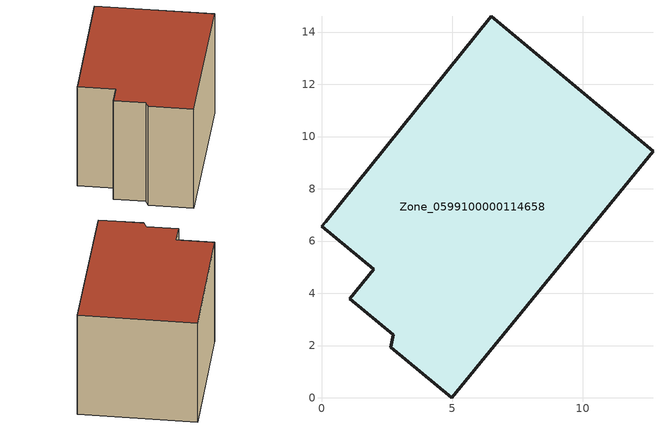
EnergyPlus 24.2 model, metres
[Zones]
Zone_0599100000114658
 floor ground (C_G): 4.98,0 2.65,1.94 2.75,2.41 1.09,3.8 1.99,4.92 0,6.57 0.16,6.74 6.5,14.61 12.69,9.45 z0
 wall outside (C_F): 1.09,3.8 2.75,2.41 2.65,1.94 4.98,0 12.69,9.45 6.5,14.61 0.16,6.74 0,6.57 1.99,4.92 1.09,3.8 z0:7.68
 roof outside (C_R): 6.5,14.61 0.16,6.74 0,6.57 1.99,4.92 1.09,3.8 2.75,2.41 2.65,1.94 4.98,0 12.69,9.45 z7.68
[BUILDING]
Pand.0599100000114658: North Axis=0; Terrain=City; Loads Convergence Tolerance Value=0.04; Temperature Convergence Tolerance Value=0.4; Solar Distribution=FullExterior; Maximum Number of Warmup Days=25; Minimum Number of Warmup Days=1
[Site:Location]
Rotterdam.The.Hague.AP_ZH_NLD Design_Conditions: Latitude=51.96; Longitude=4.45; Time Zone=1; Elevation=-4.5
[SITE:GROUNDTEMPERATURE:BUILDINGSURFACE]
18, 18, 18, 18, 18, 18, 18, 18, 18, 18, 18, 18
[MATERIAL] Thermal Absorptance=0.9; Solar Absorptance=0.7; Visible Absorptance=0.7
Name | Roughness | Thickness | Conductivity | Density | Specific Heat
G.TC.1946 | MediumSmooth | 0.15 | 1 | 540 | 1210
F.TC.1946 | Rough | 0.3 | 0.857143 | 1920 | 840
R.TC.1946 | MediumRough | 0.2 | 0.909091 | 1500 | 1000
[CONSTRUCTION]
C_G: G.TC.1946
C_F: F.TC.1946
C_R: R.TC.1946
[ZONE]
Zone_0599100000114658: Type=1; Multiplier=1; Ceiling Height=Autocalculate; Volume=Autocalculate; Floor Area=autocalculate; Part of Total Floor Area=Yes
[ZONEINFILTRATION:DESIGNFLOWRATE]
Infil_Zone_0599100000114658: Zone or ZoneList or Space or SpaceList=Zone_0599100000114658; Schedule=AlwaysOn; Design Flow Rate Calculation Method=Flow/Area; Flow Rate per Floor Area=0.003; Constant Term Coefficient=1; Temperature Term Coefficient=0; Velocity Term Coefficient=0; Velocity Squared Term Coefficient=0
[HVACTEMPLATE:ZONE:IDEALLOADSAIRSYSTEM]
Zone_0599100000114658: Maximum Heating Supply Air Temperature=50; Minimum Cooling Supply Air Temperature=13; Maximum Heating Supply Air Humidity Ratio=0.0156; Minimum Cooling Supply Air Humidity Ratio=0.0077; Heating Limit=NoLimit; Cooling Limit=NoLimit; Dehumidification Control Type=ConstantSensibleHeatRatio; Cooling Sensible Heat Ratio=0.7; Dehumidification Setpoint=60; Humidification Control Type=None; Humidification Setpoint=30; Outdoor Air Method=None; Outdoor Air Flow Rate per Person=0.00944; Outdoor Air Flow Rate per Zone Floor Area=0; Outdoor Air Flow Rate per Zone=0; Demand Controlled Ventilation Type=None; Outdoor Air Economizer Type=NoEconomizer; Heat Recovery Type=None; Sensible Heat Recovery Effectiveness=0.7; Latent Heat Recovery Effectiveness=0.65
[ZONECONTROL:THERMOSTAT]
ThermostatControl_Zone_0599100000114658: Zone or ZoneList=Zone_0599100000114658; Control Type Schedule=DualSetpointControlType; Control 1=Thermostat_Zone_0599100000114658; Temperature Difference Between Cutout And Setpoint=0
[THERMOSTATSETPOINT:DUALSETPOINT]
Thermostat_Zone_0599100000114658: Heating Setpoint Temperature Schedule=HeatingSetpoint_Zone_0599100000114658; Cooling Setpoint Temperature Schedule=CoolingSetpoint_Zone_0599100000114658
[SCHEDULE:COMPACT]
HeatingSetpoint_Zone_0599100000114658: Through: 12/31, For: AllDays, Until: 24:00, 21
CoolingSetpoint_Zone_0599100000114658: Through: 12/31, For: AllDays, Until: 24:00, 24
DualSetpointControlType: Through: 12/31, For: AllDays, Until: 24:00, 4
AlwaysOn: Through: 12/31, For: AllDays, Until: 24:00, 1
